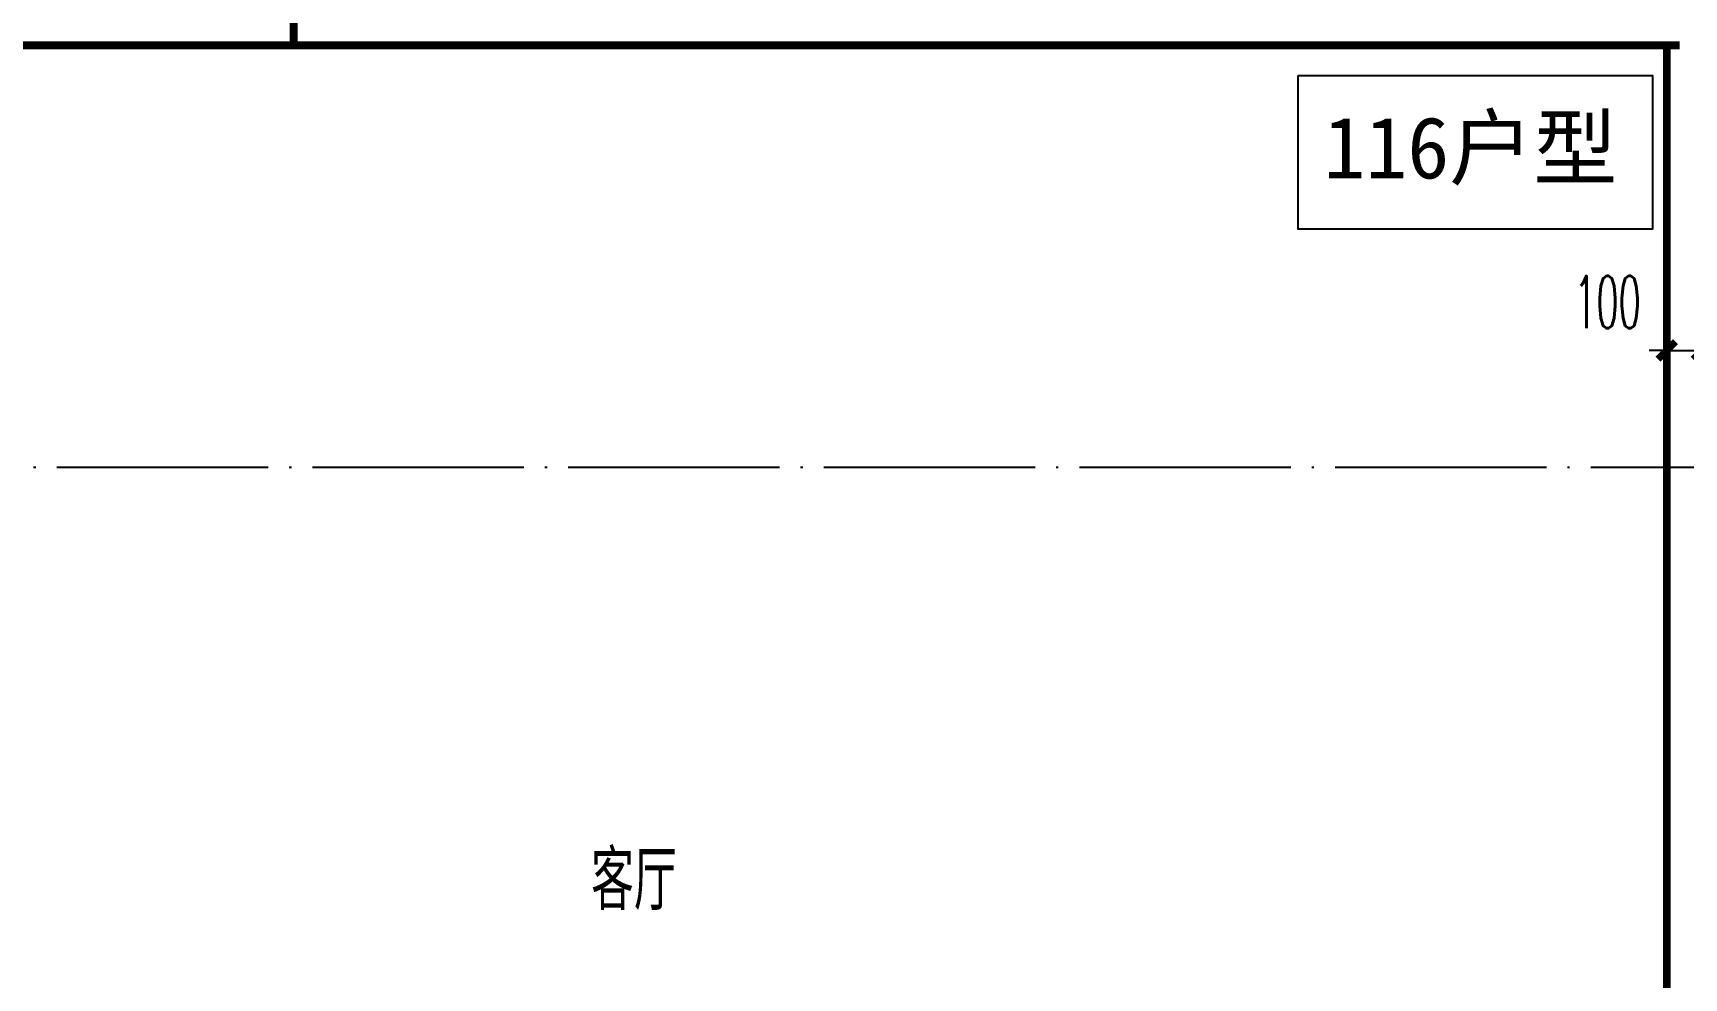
# Model space of a CAD drawing. Extents: x 27938 to 1507990, y 110129 to 923079.
# Drawn here: x 1205624 to 1210312, y 584174 to 586859 of the extents above; entities that cross this region are included whole.
import ezdxf

# ---------------------------------------------------------------- set-up
doc = ezdxf.new("R2010")
doc.units = 0
doc.header["$LTSCALE"] = 1000
doc.header["$MEASUREMENT"] = 0
doc.linetypes.add('DOTE', pattern=[2.42, 2, -0.2, 0.02, -0.2])
for name, color, linetype in [('----建筑底图', 8, 'Continuous'), ('DIM_SYMB', 3, 'Continuous'), ('DOTE', 1, 'Continuous'), ('PIPE-不分区热给水', 5, 'RJ'), ('PUB_TEXT', 4, 'Continuous')]:
    doc.layers.add(name, color=color, linetype=linetype)
doc.styles.add('_TCH_DIM_T3', font='SIMPLEX.shx', dxfattribs={"width": 0.494118, "bigfont": 'GBCBIG.shx'})
doc.styles.get("Standard").update_dxf_attribs({"font": 'gbenor.shx', "bigfont": 'gbcbig.shx'})
doc.styles.add('黑体', font='simhei.ttf')
doc.linetypes.add('RJ', pattern='A,3,-0.2,["RJ",Standard,S=0.25,R=0,X=-0.1,Y=-0.115],-0.35', length=3.55)
doc.dimstyles.new('_TWT_ARCH&&50', dxfattribs={"dimtxt": 148.75, "dimasz": 50, "dimexe": 125, "dimexo": 150, "dimgap": 63.125, "dimtad": 1, "dimdec": 0, "dimzin": 0, "dimdsep": 46, "dimtxsty": '_TCH_DIM_T3', "dimblk": 'ARCHTICK', "dimcen": 0.09, "dimclrt": 7, "dimazin": 2, "dimtfac": 1, "dimtdec": 0, "dimtix": 1, "dimtmove": 2, "dimatfit": 3, "dimfxl": 100, "dimtolj": 1, "dimtzin": 0, "dimarcsym": 0})

# ---------------------------------------------------------------- blocks, each defined once
blk = doc.blocks.new('A$C149A4CC3')
at = {"color": 8}
blk.add_lwpolyline([(-17047.1, -19796.4), (-16041.1, -19796.4), (-16041.1, -20232.4), (-17047.1, -20232.4)], close=True, dxfattribs=at)
at = {"layer": 'DOTE', "color": 169, "linetype": 'DOTE', "ltscale": 0.3}
blk.add_line((25039.9, -20910.1), (-25818.8, -20910.1), dxfattribs=at)
at = {"color": 8, "style": '黑体'}
blk.add_text('116户型', height=175, dxfattribs=at).set_placement((-16975, -20088.6))
at = {"layer": 'PUB_TEXT', "color": 8}
blk.add_text('客厅', height=168.79, dxfattribs=at).set_placement((-19055, -22167.6))
blk = doc.blocks.new('_ArchTick')
at = {"color": 0, "linetype": 'ByBlock', "const_width": 0.4}
blk.add_lwpolyline([(-0.5, -0.5), (0.5, 0.5)], dxfattribs=at)
blk = doc.blocks.new('*D542')
at = {"layer": 'Defpoints', "color": 0}
for p in [(1210363.6, 585956.9), (1210263.6, 585554.9), (1210363.6, 585554.9)]:
    blk.add_point(p, dxfattribs=at)
at = {"layer": 'DIM_SYMB', "color": 0, "lineweight": -2}
for p, q in [((1210263.6, 585704.9), (1210263.6, 586081.9)), ((1210363.6, 585704.9), (1210363.6, 586081.9)), ((1210263.6, 585956.9), (1210213.6, 585956.9)), ((1210263.6, 585956.9), (1210363.6, 585956.9)), ((1210363.6, 585956.9), (1210413.6, 585956.9))]:
    blk.add_line(p, q, dxfattribs=at)
at = {"layer": 'DIM_SYMB', "color": 0, "lineweight": -2, "xscale": 50, "yscale": 50, "zscale": 50}
blk.add_blockref('_ArchTick', (1210263.6, 585956.9), dxfattribs=at)
at = {"layer": 'DIM_SYMB', "color": 0, "lineweight": -2, "xscale": 50, "yscale": 50, "zscale": 50, "rotation": 180}
blk.add_blockref('_ArchTick', (1210363.6, 585956.9), dxfattribs=at)
at = {"layer": 'DIM_SYMB', "color": 7, "insert": (1210095.1, 586094.4), "char_height": 148.75, "attachment_point": 5, "style": '_TCH_DIM_T3'}
blk.add_mtext('\\A1;100', dxfattribs=at)

msp = doc.modelspace()

# ---------------------------------------------------------------- block references
at = {"layer": '----建筑底图'}
msp.add_blockref('A$C149A4CC3', (1226263.6, 606534.1), dxfattribs=at)

# ---------------------------------------------------------------- next in the draw order: linework, layer by layer
at = {"layer": 'PIPE-不分区热给水', "ltscale": 0.25, "const_width": 22.5}
for points in [[(1206363.6, 587649), (1206363.6, 586824)], [(1210263.6, 582324.4), (1210263.6, 586824)]]:
    msp.add_lwpolyline(points, dxfattribs=at)
at = {"layer": 'PIPE-不分区热给水', "ltscale": 0.35, "const_width": 22.5}
for points in [[(1202663.6, 586824), (1206363.6, 586824)], [(1206363.6, 586824), (1210263.6, 586824)], [(1210263.6, 586824), (1210299.9, 586824)]]:
    msp.add_lwpolyline(points, dxfattribs=at)

# ---------------------------------------------------------------- next in the draw order: dimensions: what is measured, and where the dimension line sits
at = {"layer": 'DIM_SYMB'}
dim = msp.add_linear_dim(base=(1210363.6, 585956.9), p1=(1210263.6, 585554.9), p2=(1210363.6, 585554.9), angle=0, dimstyle='_TWT_ARCH&&50', dxfattribs=at)
dim.commit()
dim.dimension.update_dxf_attribs({"geometry": '*D542', "text_midpoint": (1210095.1, 586094.4), "dimtype": 129})

doc.saveas('drawing.dxf')
